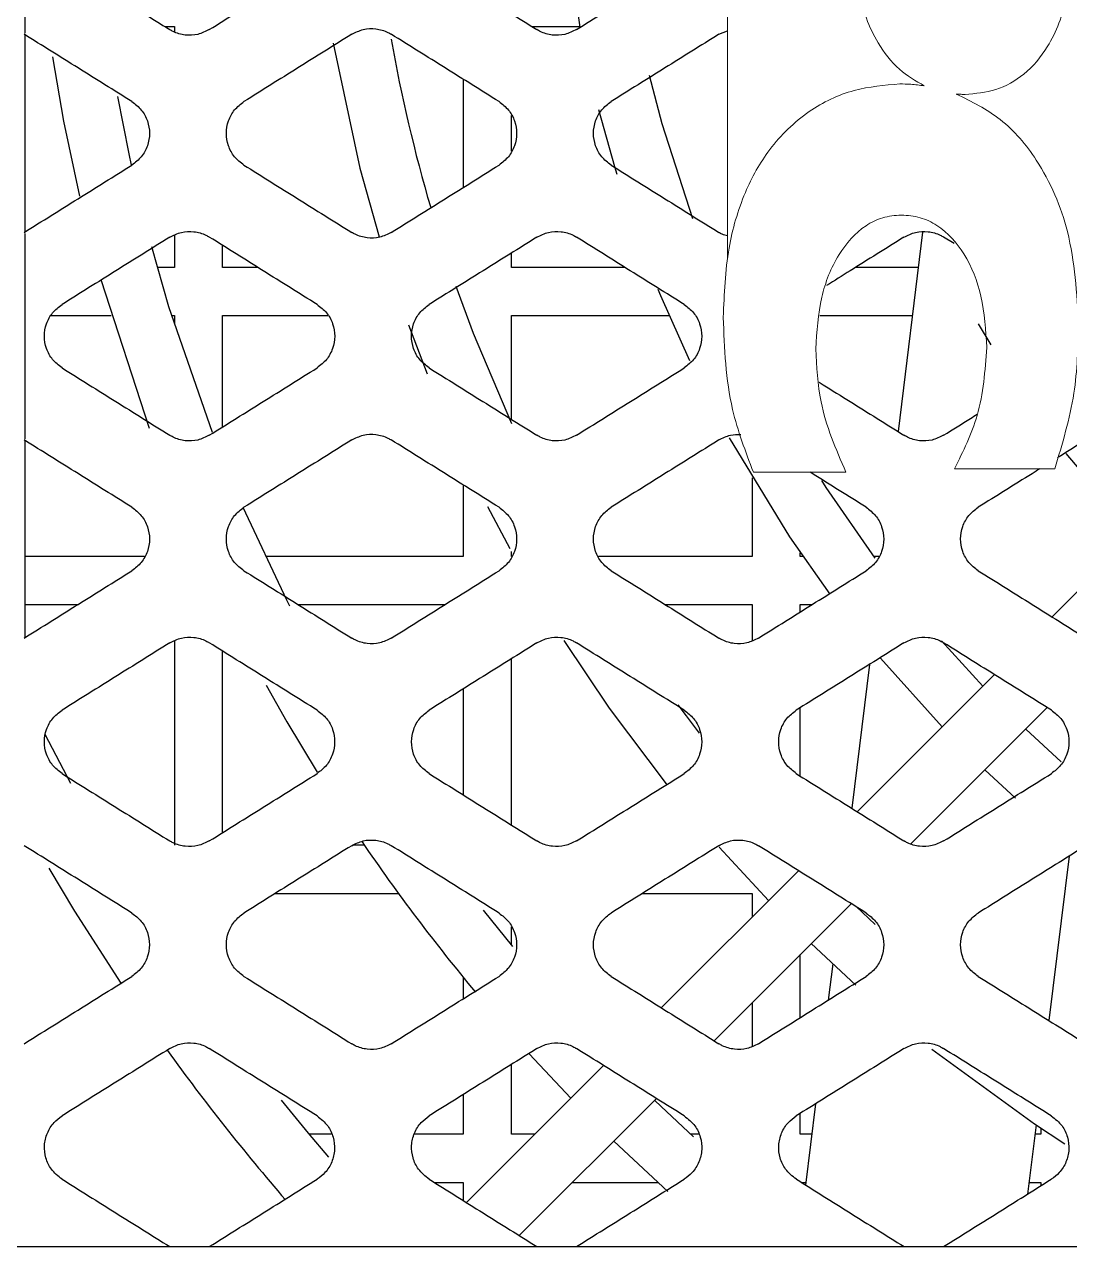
# Model space of a CAD drawing. Header units: millimetres. Extents: x 11355 to 11505, y 8083 to 8171.
# Drawn here: x 11360.263 to 11361.4, y 8087.77 to 8089.099 of the extents above; entities that cross this region are included whole.
import ezdxf

# ---------------------------------------------------------------- set-up
doc = ezdxf.new("R2010")
doc.units = ezdxf.units.MM
doc.layers.add('UPS', color=7, linetype='Continuous')

# ---------------------------------------------------------------- blocks, each defined once
blk = doc.blocks.new('UPS - 2.2kVA (APC SRT2200RMXLI-NC)')
at = {"linetype": 'Continuous', "lineweight": 18}
for p, q in [((2316.2292, 1375.1076), (2316.2292, 1374.5164)), ((2316.2574, 1374.2833), (2316.358, 1374.2833)), ((2316.4762, 1374.2871), (2316.5853, 1374.2871))]:
    blk.add_line(p, q, dxfattribs=at)
at = {"linetype": 'Continuous'}
for p, q in [((2315.4646, 1374.9842), (2315.4646, 1374.761)), ((2315.6172, 1374.768), (2315.6274, 1374.768)), ((2315.6274, 1374.768), (2315.6274, 1374.7624)), ((2316.0167, 1374.768), (2316.0685, 1374.768)), ((2315.4646, 1374.7593), (2315.4646, 1374.5446)), ((2316.2197, 1374.7597), (2316.2292, 1374.7636)), ((2315.9417, 1374.7108), (2315.9417, 1374.5931)), ((2315.9941, 1374.6324), (2315.9941, 1374.6715)), ((2315.4646, 1374.5429), (2315.4646, 1374.3197)), ((2315.6274, 1374.5412), (2315.6274, 1374.5061)), ((2316.4414, 1374.5446), (2316.4148, 1374.3276)), ((2315.6798, 1374.5061), (2315.6798, 1374.5301)), ((2316.4757, 1374.532), (2316.4644, 1374.5391)), ((2315.9941, 1374.5061), (2315.9941, 1374.5218)), ((2315.6274, 1374.5061), (2315.6089, 1374.5061)), ((2315.7181, 1374.5061), (2315.6798, 1374.5061)), ((2316.1176, 1374.5061), (2315.9941, 1374.5061)), ((2316.4367, 1374.5061), (2316.3685, 1374.5061)), ((2315.5473, 1374.4929), (2315.5998, 1374.3311)), ((2315.4932, 1374.4537), (2315.5587, 1374.4537)), ((2315.6244, 1374.4537), (2315.6274, 1374.4537)), ((2315.6274, 1374.4537), (2315.6274, 1374.4442)), ((2315.6798, 1374.4537), (2315.7945, 1374.4537)), ((2315.6798, 1374.3325), (2315.6798, 1374.4537)), ((2315.9941, 1374.4537), (2316.1656, 1374.4537)), ((2315.9941, 1374.3409), (2315.9941, 1374.4537)), ((2316.3295, 1374.4537), (2316.4303, 1374.4537)), ((2315.8822, 1374.4435), (2315.9026, 1374.3903)), ((2316.5021, 1374.4447), (2316.5156, 1374.4219)), ((2315.4646, 1374.318), (2315.4646, 1374.1033)), ((2316.256, 1374.2773), (2316.256, 1374.1918)), ((2316.7315, 1374.2752), (2316.5823, 1374.126)), ((2315.9417, 1374.2695), (2315.9417, 1374.1918)), ((2315.9681, 1374.2462), (2315.9922, 1374.2005)), ((2315.9941, 1374.1918), (2315.9941, 1374.1971)), ((2316.3084, 1374.1918), (2316.3084, 1374.1957)), ((2315.595, 1374.1918), (2315.4646, 1374.1918)), ((2315.9417, 1374.1918), (2315.7265, 1374.1918)), ((2316.256, 1374.1918), (2316.0887, 1374.1918)), ((2316.3111, 1374.1918), (2316.3084, 1374.1918)), ((2316.3939, 1374.1918), (2316.3884, 1374.1918)), ((2315.4646, 1374.1394), (2315.5224, 1374.1394)), ((2315.7619, 1374.1394), (2315.9218, 1374.1394)), ((2316.1613, 1374.1394), (2316.256, 1374.1394)), ((2316.256, 1374.1394), (2316.256, 1374.1001)), ((2316.3084, 1374.1394), (2316.3213, 1374.1394)), ((2316.3084, 1374.1314), (2316.3084, 1374.1394)), ((2315.6274, 1374.0999), (2315.6274, 1373.8775)), ((2315.6798, 1373.8913), (2315.6798, 1374.0888)), ((2316.5071, 1374.0507), (2316.4621, 1374.1)), ((2315.9941, 1373.8996), (2315.9941, 1374.0805)), ((2316.3957, 1374.0809), (2316.4626, 1374.0062)), ((2316.3837, 1374.0743), (2316.3645, 1373.9178)), ((2316.5196, 1374.0632), (2316.3704, 1373.914)), ((2315.9417, 1374.0477), (2315.9417, 1373.9323)), ((2316.3084, 1373.9528), (2316.3084, 1374.0272)), ((2316.4288, 1373.8791), (2316.577, 1374.0273)), ((2315.5147, 1373.9449), (2315.4867, 1373.9979)), ((2316.5924, 1373.9684), (2316.5537, 1374.004)), ((2316.5093, 1373.9596), (2316.5424, 1373.9288)), ((2315.8343, 1373.8775), (2315.8213, 1373.8775)), ((2316.22, 1373.8755), (2316.2737, 1373.8173)), ((2316.6008, 1373.8656), (2316.5789, 1373.6869)), ((2316.3063, 1373.8499), (2316.1571, 1373.7008)), ((2315.7372, 1373.8251), (2315.8713, 1373.8251)), ((2316.1366, 1373.8251), (2316.256, 1373.8251)), ((2316.256, 1373.8251), (2316.256, 1373.7996)), ((2316.2146, 1373.6649), (2316.3637, 1373.814)), ((2316.3899, 1373.7914), (2316.3693, 1373.8108)), ((2315.9956, 1373.7674), (2315.9638, 1373.8069)), ((2315.9941, 1373.7692), (2315.9941, 1373.7888)), ((2316.3203, 1373.7706), (2316.3689, 1373.7255)), ((2316.3084, 1373.6901), (2316.3084, 1373.7587)), ((2316.3437, 1373.7485), (2316.3389, 1373.7091)), ((2315.9417, 1373.7339), (2315.9417, 1373.7106)), ((2316.256, 1373.7063), (2316.256, 1373.6588)), ((2316.0134, 1373.6508), (2316.0588, 1373.6024)), ((2316.0944, 1373.638), (2315.9452, 1373.4889)), ((2315.9941, 1373.5632), (2315.9941, 1373.6391)), ((2315.9417, 1373.6064), (2315.9417, 1373.5632)), ((2316.0027, 1373.453), (2316.1518, 1373.6021)), ((2316.3084, 1373.5632), (2316.3084, 1373.5859)), ((2316.325, 1373.5963), (2316.3142, 1373.5079)), ((2316.5649, 1373.5733), (2316.5557, 1373.4981)), ((2315.7986, 1373.5632), (2315.7743, 1373.5632)), ((2315.9417, 1373.5632), (2315.8884, 1373.5632)), ((2316.0196, 1373.5632), (2315.9941, 1373.5632)), ((2316.198, 1373.5632), (2316.1892, 1373.5632)), ((2316.3209, 1373.5632), (2316.3084, 1373.5632)), ((2316.5703, 1373.5632), (2316.5637, 1373.5632)), ((2316.5703, 1373.5697), (2316.5703, 1373.5632)), ((2316.1055, 1373.5558), (2316.1644, 1373.5008)), ((2315.91, 1373.5108), (2315.9417, 1373.5108)), ((2315.9417, 1373.5108), (2315.9417, 1373.4911)), ((2316.0605, 1373.5108), (2316.1533, 1373.5108)), ((2316.3095, 1373.5108), (2316.3145, 1373.5108)), ((2316.5573, 1373.5108), (2316.5703, 1373.5108)), ((2316.5703, 1373.5108), (2316.5703, 1373.5072)), ((2314.4138, 1373.4411), (2327.7323, 1373.4411))]:
    blk.add_line(p, q, dxfattribs=at)
at = {"linetype": 'Continuous', "flags": 128}
for points in [[(2316.0424, 1374.9857), (2316.0481, 1374.9079), (2316.0686, 1374.7675)], [(2315.8002, 1374.75), (2315.8293, 1374.6142), (2315.8502, 1374.5394)], [(2315.4947, 1374.7352), (2315.5068, 1374.6652), (2315.5241, 1374.5836)], [(2316.1914, 1374.559), (2316.158, 1374.6624), (2316.1444, 1374.7147)], [(2315.5808, 1374.6174), (2315.5781, 1374.6297), (2315.5657, 1374.6921)], [(2316.0887, 1374.678), (2316.1062, 1374.6158), (2316.1088, 1374.6074)], [(2315.6688, 1374.3265), (2315.6215, 1374.4632), (2315.6027, 1374.5285)], [(2315.9945, 1374.3358), (2315.9528, 1374.4343), (2315.9339, 1374.4854)], [(2316.1535, 1374.4826), (2316.1564, 1374.4755), (2316.1877, 1374.405)], [(2316.231, 1374.3207), (2316.2968, 1374.2129), (2316.3406, 1374.1507)], [(2316.5973, 1374.3038), (2316.6607, 1374.2291), (2316.6727, 1374.2163)], [(2316.3899, 1374.1897), (2316.3366, 1374.2667), (2316.3317, 1374.2743)], [(2315.753, 1374.1377), (2315.7497, 1374.1442), (2315.7023, 1374.2451)], [(2316.0513, 1374.1003), (2316.1005, 1374.0267), (2316.1635, 1373.9429)], [(2315.7274, 1374.0516), (2315.7498, 1374.0118), (2315.7826, 1373.9569)], [(2316.1989, 1373.9995), (2316.1846, 1374.0182), (2316.1756, 1374.0302)], [(2315.4908, 1373.8528), (2315.5187, 1373.806), (2315.5691, 1373.7274)], [(2316.4516, 1373.6559), (2316.5632, 1373.5744), (2316.5961, 1373.5528)], [(2315.7954, 1373.5383), (2315.7733, 1373.5644), (2315.7439, 1373.6004)], [(2316.1923, 1373.5603), (2316.1571, 1373.5933), (2316.1499, 1373.6002)]]:
    blk.add_lwpolyline(points, dxfattribs=at)
at = {"linetype": 'Continuous'}
for radius, start, end in [(1.7234, 190.1086, 196.3663), (2.0901, 214.2194, 219.8374), (2.3939, 215.8624, 220.8231)]:
    blk.add_arc((2317.5598, 1375.0568), radius, start, end, dxfattribs=at)
at = {"linetype": 'Continuous', "lineweight": 18}
for points, knots in [([(2316.3641, 1374.8834), (2316.3653, 1374.8571), (2316.3672, 1374.8112), (2316.3873, 1374.7557), (2316.4137, 1374.7208), (2316.4339, 1374.7091), (2316.4433, 1374.7037)], [0, 0, 0, 0, 0.379481, 0.663967, 0.84319, 1, 1, 1, 1]), ([(2316.4877, 1374.6943), (2316.499, 1374.6953), (2316.522, 1374.6973), (2316.5542, 1374.7157), (2316.5827, 1374.7498), (2316.6028, 1374.8048), (2316.6048, 1374.8491), (2316.6059, 1374.8743)], [0, 0, 0, 0, 0.140713, 0.285744, 0.448635, 0.686444, 1, 1, 1, 1]), ([(2316.4168, 1374.7057), (2316.3999, 1374.7043), (2316.3651, 1374.7014), (2316.3148, 1374.6769), (2316.2741, 1374.6375), (2316.2454, 1374.5856), (2316.2275, 1374.5234), (2316.2256, 1374.4771), (2316.2246, 1374.4518)], [0, 0, 0, 0, 0.141244, 0.292764, 0.46, 0.61076, 0.787599, 1, 1, 1, 1]), ([(2316.4433, 1374.7037), (2316.4384, 1374.7043), (2316.4296, 1374.7055), (2316.4207, 1374.7056), (2316.4168, 1374.7057)], [0, 0, 0, 0, 0.556136, 1, 1, 1, 1]), ([(2316.4781, 1374.6947), (2316.4799, 1374.6946), (2316.4831, 1374.6944), (2316.4863, 1374.6943), (2316.4877, 1374.6943)], [0, 0, 0, 0, 0.561457, 1, 1, 1, 1]), ([(2316.6112, 1374.4441), (2316.6092, 1374.4782), (2316.6056, 1374.5407), (2316.573, 1374.6173), (2316.5293, 1374.6694), (2316.4948, 1374.6865), (2316.4781, 1374.6947)], [0, 0, 0, 0, 0.337629, 0.619998, 0.81561, 1, 1, 1, 1]), ([(2316.3252, 1374.4175), (2316.3264, 1374.4364), (2316.3286, 1374.472), (2316.347, 1374.5194), (2316.3724, 1374.5487), (2316.3979, 1374.5614), (2316.4115, 1374.5626), (2316.4183, 1374.5631)], [0, 0, 0, 0, 0.297665, 0.560624, 0.786948, 0.89257, 1, 1, 1, 1]), ([(2316.4183, 1374.5631), (2316.4252, 1374.5626), (2316.4388, 1374.5615), (2316.4644, 1374.5491), (2316.4899, 1374.5202), (2316.508, 1374.4732), (2316.5102, 1374.4378), (2316.5113, 1374.419)], [0, 0, 0, 0, 0.109037, 0.215276, 0.440598, 0.702032, 1, 1, 1, 1]), ([(2316.2246, 1374.4518), (2316.2259, 1374.418), (2316.2281, 1374.3599), (2316.2488, 1374.3058), (2316.2574, 1374.2833)], [0, 0, 0, 0, 0.582831, 1, 1, 1, 1]), ([(2316.5853, 1374.2871), (2316.5935, 1374.3142), (2316.6091, 1374.3655), (2316.6105, 1374.419), (2316.6112, 1374.4441)], [0, 0, 0, 0, 0.52953, 1, 1, 1, 1]), ([(2316.358, 1374.2833), (2316.3472, 1374.3084), (2316.3286, 1374.3515), (2316.3262, 1374.3981), (2316.3252, 1374.4175)], [0, 0, 0, 0, 0.585198, 1, 1, 1, 1]), ([(2316.5113, 1374.419), (2316.5095, 1374.3939), (2316.5061, 1374.3476), (2316.4856, 1374.3061), (2316.4762, 1374.2871)], [0, 0, 0, 0, 0.54296, 1, 1, 1, 1])]:
    blk.add_open_spline(points, degree=3, knots=knots, dxfattribs=at)
at = {"linetype": 'Continuous'}
for points, knots in [([(2315.5051, 1374.8381), (2315.5149, 1374.832), (2315.5344, 1374.8198), (2315.5735, 1374.7954), (2315.6028, 1374.7771), (2315.6223, 1374.7648)], [0, 0, 0, 0, 0.2500116, 0.5000231, 1, 1, 1, 1]), ([(2315.6654, 1374.7648), (2315.6752, 1374.771), (2315.6947, 1374.7832), (2315.7338, 1374.8076), (2315.7631, 1374.8259), (2315.7826, 1374.8381)], [0, 0, 0, 0, 0.2500116, 0.5000231, 1, 1, 1, 1]), ([(2315.9046, 1374.8381), (2315.9143, 1374.832), (2315.9339, 1374.8198), (2315.9729, 1374.7954), (2316.0022, 1374.7771), (2316.0218, 1374.7648)], [0, 0, 0, 0, 0.2500116, 0.5000231, 1, 1, 1, 1]), ([(2316.0649, 1374.7648), (2316.0747, 1374.771), (2316.0942, 1374.7832), (2316.1333, 1374.8076), (2316.1626, 1374.8259), (2316.1821, 1374.8381)], [0, 0, 0, 0, 0.2500116, 0.5000231, 1, 1, 1, 1]), ([(2315.5811, 1374.6865), (2315.5714, 1374.6926), (2315.5518, 1374.7048), (2315.5128, 1374.7292), (2315.4835, 1374.7475), (2315.4639, 1374.7597)], [0, 0, 0, 0, 0.250012, 0.500024, 1, 1, 1, 1]), ([(2315.6654, 1374.7648), (2315.6613, 1374.7628), (2315.6531, 1374.7587), (2315.639, 1374.7582), (2315.6287, 1374.7611), (2315.6235, 1374.7641), (2315.6223, 1374.7648)], [0, 0, 0, 0, 0.30226, 0.604473, 0.906935, 1, 1, 1, 1]), ([(2315.8203, 1374.7597), (2315.8105, 1374.7536), (2315.791, 1374.7414), (2315.7519, 1374.717), (2315.7226, 1374.6987), (2315.7031, 1374.6865)], [0, 0, 0, 0, 0.250012, 0.500024, 1, 1, 1, 1]), ([(2315.8203, 1374.7597), (2315.8244, 1374.7617), (2315.8327, 1374.7658), (2315.8467, 1374.7663), (2315.857, 1374.7634), (2315.8622, 1374.7604), (2315.8634, 1374.7597)], [0, 0, 0, 0, 0.30225, 0.604453, 0.906909, 1, 1, 1, 1]), ([(2315.9806, 1374.6865), (2315.9708, 1374.6926), (2315.9513, 1374.7048), (2315.9122, 1374.7292), (2315.8829, 1374.7475), (2315.8634, 1374.7597)], [0, 0, 0, 0, 0.250012, 0.500024, 1, 1, 1, 1]), ([(2316.0649, 1374.7648), (2316.0608, 1374.7628), (2316.0525, 1374.7587), (2316.0385, 1374.7582), (2316.0281, 1374.7611), (2316.023, 1374.7641), (2316.0218, 1374.7648)], [0, 0, 0, 0, 0.30226, 0.604473, 0.906935, 1, 1, 1, 1]), ([(2316.2197, 1374.7597), (2316.21, 1374.7536), (2316.1904, 1374.7414), (2316.1514, 1374.717), (2316.1221, 1374.6987), (2316.1025, 1374.6865)], [0, 0, 0, 0, 0.250012, 0.500024, 1, 1, 1, 1]), ([(2315.5811, 1374.6865), (2315.5848, 1374.6836), (2315.5921, 1374.678), (2315.5987, 1374.6656), (2315.6011, 1374.6519), (2315.5987, 1374.6382), (2315.5921, 1374.6259), (2315.5848, 1374.6203), (2315.5811, 1374.6174)], [0, 0, 0, 0, 0.166759, 0.333504, 0.500579, 0.667052, 0.833509, 1, 1, 1, 1]), ([(2315.7031, 1374.6174), (2315.6994, 1374.6203), (2315.6921, 1374.6259), (2315.6855, 1374.6383), (2315.6832, 1374.652), (2315.6856, 1374.6657), (2315.6922, 1374.678), (2315.6994, 1374.6837), (2315.7031, 1374.6865)], [0, 0, 0, 0, 0.166771, 0.333527, 0.50062, 0.667102, 0.833551, 1, 1, 1, 1]), ([(2315.9806, 1374.6865), (2315.9843, 1374.6836), (2315.9915, 1374.678), (2315.9982, 1374.6656), (2316.0005, 1374.6519), (2315.9981, 1374.6382), (2315.9915, 1374.6259), (2315.9843, 1374.6203), (2315.9806, 1374.6174)], [0, 0, 0, 0, 0.166759, 0.333504, 0.500579, 0.667052, 0.833509, 1, 1, 1, 1]), ([(2316.1025, 1374.6174), (2316.0989, 1374.6203), (2316.0916, 1374.6259), (2316.085, 1374.6383), (2316.0826, 1374.652), (2316.085, 1374.6657), (2316.0916, 1374.678), (2316.0989, 1374.6837), (2316.1025, 1374.6865)], [0, 0, 0, 0, 0.166771, 0.333527, 0.50062, 0.667102, 0.833551, 1, 1, 1, 1]), ([(2315.4639, 1374.5442), (2315.4737, 1374.5503), (2315.4932, 1374.5625), (2315.5323, 1374.5869), (2315.5616, 1374.6052), (2315.5811, 1374.6174)], [0, 0, 0, 0, 0.250018, 0.500036, 1, 1, 1, 1]), ([(2315.7031, 1374.6174), (2315.7128, 1374.6113), (2315.7324, 1374.5991), (2315.7714, 1374.5747), (2315.8007, 1374.5564), (2315.8203, 1374.5442)], [0, 0, 0, 0, 0.250018, 0.500036, 1, 1, 1, 1]), ([(2315.8634, 1374.5442), (2315.8732, 1374.5503), (2315.8927, 1374.5625), (2315.9318, 1374.5869), (2315.9611, 1374.6052), (2315.9806, 1374.6174)], [0, 0, 0, 0, 0.250018, 0.500036, 1, 1, 1, 1]), ([(2316.1025, 1374.6174), (2316.1123, 1374.6113), (2316.1318, 1374.5991), (2316.1709, 1374.5747), (2316.2002, 1374.5564), (2316.2197, 1374.5442)], [0, 0, 0, 0, 0.250018, 0.500036, 1, 1, 1, 1]), ([(2315.6223, 1374.5391), (2315.6264, 1374.5411), (2315.6347, 1374.5452), (2315.6487, 1374.5457), (2315.659, 1374.5428), (2315.6642, 1374.5398), (2315.6654, 1374.5391)], [0, 0, 0, 0, 0.302168, 0.604292, 0.906654, 1, 1, 1, 1]), ([(2315.8634, 1374.5442), (2315.8593, 1374.5422), (2315.851, 1374.5381), (2315.837, 1374.5376), (2315.8267, 1374.5405), (2315.8215, 1374.5435), (2315.8203, 1374.5442)], [0, 0, 0, 0, 0.3021915, 0.6043381, 0.9067109, 1, 1, 1, 1]), ([(2316.0218, 1374.5391), (2316.0259, 1374.5411), (2316.0341, 1374.5452), (2316.0482, 1374.5457), (2316.0585, 1374.5428), (2316.0637, 1374.5398), (2316.0649, 1374.5391)], [0, 0, 0, 0, 0.302168, 0.604292, 0.906654, 1, 1, 1, 1]), ([(2316.2292, 1374.5405), (2316.2272, 1374.5409), (2316.2239, 1374.5417), (2316.2209, 1374.5435), (2316.2197, 1374.5442)], [0, 0, 0, 0, 0.585809, 1, 1, 1, 1]), ([(2316.4212, 1374.5391), (2316.4254, 1374.5411), (2316.4336, 1374.5452), (2316.4476, 1374.5457), (2316.458, 1374.5428), (2316.4631, 1374.5398), (2316.4644, 1374.5391)], [0, 0, 0, 0, 0.302168, 0.604292, 0.906654, 1, 1, 1, 1]), ([(2315.6223, 1374.5391), (2315.6125, 1374.5329), (2315.593, 1374.5207), (2315.5539, 1374.4963), (2315.5246, 1374.478), (2315.5051, 1374.4658)], [0, 0, 0, 0, 0.250017, 0.500035, 1, 1, 1, 1]), ([(2315.7826, 1374.4658), (2315.7729, 1374.4719), (2315.7533, 1374.4841), (2315.7143, 1374.5085), (2315.685, 1374.5268), (2315.6654, 1374.5391)], [0, 0, 0, 0, 0.250017, 0.500035, 1, 1, 1, 1]), ([(2316.0218, 1374.5391), (2316.012, 1374.5329), (2315.9925, 1374.5207), (2315.9534, 1374.4963), (2315.9241, 1374.478), (2315.9046, 1374.4658)], [0, 0, 0, 0, 0.250017, 0.500035, 1, 1, 1, 1]), ([(2316.1821, 1374.4658), (2316.1723, 1374.4719), (2316.1528, 1374.4841), (2316.1137, 1374.5085), (2316.0844, 1374.5268), (2316.0649, 1374.5391)], [0, 0, 0, 0, 0.250017, 0.500035, 1, 1, 1, 1]), ([(2316.4212, 1374.5391), (2316.4115, 1374.5329), (2316.3919, 1374.5207), (2316.3638, 1374.5032), (2316.3455, 1374.4917), (2316.337, 1374.4864)], [0, 0, 0, 0, 0.347837, 0.695674, 1, 1, 1, 1]), ([(2315.5051, 1374.3968), (2315.5015, 1374.3996), (2315.4942, 1374.4052), (2315.4876, 1374.4177), (2315.4852, 1374.4313), (2315.4876, 1374.445), (2315.4942, 1374.4574), (2315.5015, 1374.463), (2315.5051, 1374.4658)], [0, 0, 0, 0, 0.166798, 0.333579, 0.500711, 0.66727, 0.83379, 1, 1, 1, 1]), ([(2315.7826, 1374.4658), (2315.7863, 1374.463), (2315.7936, 1374.4574), (2315.8002, 1374.445), (2315.8026, 1374.4313), (2315.8001, 1374.4176), (2315.7935, 1374.4052), (2315.7863, 1374.3996), (2315.7826, 1374.3968)], [0, 0, 0, 0, 0.166779, 0.33354, 0.500644, 0.667187, 0.83372, 1, 1, 1, 1]), ([(2315.9046, 1374.3968), (2315.9009, 1374.3996), (2315.8936, 1374.4052), (2315.887, 1374.4177), (2315.8846, 1374.4313), (2315.887, 1374.445), (2315.8937, 1374.4574), (2315.9009, 1374.463), (2315.9046, 1374.4658)], [0, 0, 0, 0, 0.166798, 0.333579, 0.500711, 0.66727, 0.83379, 1, 1, 1, 1]), ([(2316.1821, 1374.4658), (2316.1857, 1374.463), (2316.193, 1374.4574), (2316.1996, 1374.445), (2316.202, 1374.4313), (2316.1996, 1374.4176), (2316.193, 1374.4052), (2316.1857, 1374.3996), (2316.1821, 1374.3968)], [0, 0, 0, 0, 0.166779, 0.33354, 0.500644, 0.667187, 0.83372, 1, 1, 1, 1]), ([(2315.5051, 1374.3968), (2315.5149, 1374.3907), (2315.5344, 1374.3785), (2315.5735, 1374.3541), (2315.6028, 1374.3358), (2315.6223, 1374.3236)], [0, 0, 0, 0, 0.2500248, 0.5000497, 1, 1, 1, 1]), ([(2315.6654, 1374.3236), (2315.6752, 1374.3297), (2315.6947, 1374.3419), (2315.7338, 1374.3663), (2315.7631, 1374.3846), (2315.7826, 1374.3968)], [0, 0, 0, 0, 0.250025, 0.50005, 1, 1, 1, 1]), ([(2315.9046, 1374.3968), (2315.9143, 1374.3907), (2315.9339, 1374.3785), (2315.9729, 1374.3541), (2316.0022, 1374.3358), (2316.0218, 1374.3236)], [0, 0, 0, 0, 0.2500248, 0.5000497, 1, 1, 1, 1]), ([(2316.0649, 1374.3236), (2316.0747, 1374.3297), (2316.0942, 1374.3419), (2316.1333, 1374.3663), (2316.1626, 1374.3846), (2316.1821, 1374.3968)], [0, 0, 0, 0, 0.250025, 0.50005, 1, 1, 1, 1]), ([(2316.3289, 1374.3813), (2316.3304, 1374.3804), (2316.3416, 1374.3733), (2316.3724, 1374.3541), (2316.4017, 1374.3358), (2316.4212, 1374.3236)], [0, 0, 0, 0, 0.048306, 0.365579, 1, 1, 1, 1]), ([(2316.4644, 1374.3236), (2316.4741, 1374.3297), (2316.4863, 1374.3373), (2316.4985, 1374.3449), (2316.5009, 1374.3464)], [0, 0, 0, 0, 0.801312, 1, 1, 1, 1]), ([(2315.5811, 1374.2452), (2315.5714, 1374.2513), (2315.5518, 1374.2635), (2315.5128, 1374.2879), (2315.4835, 1374.3062), (2315.4639, 1374.3184)], [0, 0, 0, 0, 0.250023, 0.500046, 1, 1, 1, 1]), ([(2315.6654, 1374.3236), (2315.6613, 1374.3215), (2315.6531, 1374.3174), (2315.639, 1374.3169), (2315.6287, 1374.3198), (2315.6235, 1374.3229), (2315.6223, 1374.3236)], [0, 0, 0, 0, 0.302062, 0.604081, 0.906304, 1, 1, 1, 1]), ([(2315.8203, 1374.3184), (2315.8105, 1374.3123), (2315.791, 1374.3001), (2315.7519, 1374.2757), (2315.7226, 1374.2574), (2315.7031, 1374.2452)], [0, 0, 0, 0, 0.250023, 0.500046, 1, 1, 1, 1]), ([(2315.8203, 1374.3184), (2315.8244, 1374.3204), (2315.8326, 1374.3245), (2315.8467, 1374.325), (2315.857, 1374.3221), (2315.8622, 1374.3191), (2315.8634, 1374.3184)], [0, 0, 0, 0, 0.302018, 0.603993, 0.906199, 1, 1, 1, 1]), ([(2315.9806, 1374.2452), (2315.9708, 1374.2513), (2315.9513, 1374.2635), (2315.9122, 1374.2879), (2315.8829, 1374.3062), (2315.8634, 1374.3184)], [0, 0, 0, 0, 0.250023, 0.500046, 1, 1, 1, 1]), ([(2316.0649, 1374.3236), (2316.0608, 1374.3215), (2316.0525, 1374.3174), (2316.0385, 1374.3169), (2316.0282, 1374.3198), (2316.023, 1374.3229), (2316.0218, 1374.3236)], [0, 0, 0, 0, 0.302062, 0.604081, 0.906304, 1, 1, 1, 1]), ([(2316.2197, 1374.3184), (2316.21, 1374.3123), (2316.1904, 1374.3001), (2316.1514, 1374.2757), (2316.1221, 1374.2574), (2316.1025, 1374.2452)], [0, 0, 0, 0, 0.250023, 0.500046, 1, 1, 1, 1]), ([(2316.2197, 1374.3184), (2316.2239, 1374.3205), (2316.2315, 1374.3245), (2316.24, 1374.3243), (2316.2438, 1374.3242)], [0, 0, 0, 0, 0.543884, 1, 1, 1, 1]), ([(2316.4644, 1374.3236), (2316.4602, 1374.3215), (2316.452, 1374.3174), (2316.438, 1374.3169), (2316.4276, 1374.3198), (2316.4225, 1374.3229), (2316.4212, 1374.3236)], [0, 0, 0, 0, 0.302062, 0.604081, 0.906304, 1, 1, 1, 1]), ([(2316.6192, 1374.3184), (2316.6094, 1374.3123), (2316.5992, 1374.3059), (2316.5889, 1374.2994), (2316.5883, 1374.2991)], [0, 0, 0, 0, 0.948986, 1, 1, 1, 1]), ([(2316.3801, 1374.2452), (2316.3703, 1374.2513), (2316.3508, 1374.2635), (2316.3305, 1374.2762), (2316.3199, 1374.2828), (2316.3191, 1374.2833)], [0, 0, 0, 0, 0.480732, 0.961465, 1, 1, 1, 1]), ([(2316.5691, 1374.2871), (2316.5663, 1374.2853), (2316.5439, 1374.2713), (2316.5215, 1374.2574), (2316.502, 1374.2452)], [0, 0, 0, 0, 0.1266291, 1, 1, 1, 1]), ([(2315.5811, 1374.2452), (2315.5848, 1374.2423), (2315.5921, 1374.2367), (2315.5987, 1374.2243), (2315.6011, 1374.2106), (2315.5987, 1374.1969), (2315.592, 1374.1846), (2315.5848, 1374.179), (2315.5811, 1374.1762)], [0, 0, 0, 0, 0.166784, 0.333548, 0.500696, 0.667346, 0.833994, 1, 1, 1, 1]), ([(2315.7031, 1374.1762), (2315.6994, 1374.179), (2315.6921, 1374.1846), (2315.6855, 1374.197), (2315.6832, 1374.2107), (2315.6856, 1374.2244), (2315.6922, 1374.2368), (2315.6995, 1374.2424), (2315.7031, 1374.2452)], [0, 0, 0, 0, 0.166811, 0.333603, 0.50079, 0.667462, 0.83409, 1, 1, 1, 1]), ([(2315.9806, 1374.2452), (2315.9843, 1374.2423), (2315.9915, 1374.2367), (2315.9982, 1374.2243), (2316.0005, 1374.2106), (2315.9981, 1374.1969), (2315.9915, 1374.1846), (2315.9842, 1374.179), (2315.9806, 1374.1762)], [0, 0, 0, 0, 0.166784, 0.333548, 0.500696, 0.667346, 0.833994, 1, 1, 1, 1]), ([(2316.1025, 1374.1762), (2316.0989, 1374.179), (2316.0916, 1374.1846), (2316.085, 1374.197), (2316.0826, 1374.2107), (2316.085, 1374.2244), (2316.0917, 1374.2368), (2316.0989, 1374.2424), (2316.1025, 1374.2452)], [0, 0, 0, 0, 0.166811, 0.333603, 0.50079, 0.667462, 0.83409, 1, 1, 1, 1]), ([(2316.3801, 1374.2452), (2316.3837, 1374.2423), (2316.391, 1374.2367), (2316.3976, 1374.2243), (2316.4, 1374.2106), (2316.3976, 1374.1969), (2316.391, 1374.1846), (2316.3837, 1374.179), (2316.3801, 1374.1762)], [0, 0, 0, 0, 0.166784, 0.333548, 0.500696, 0.667346, 0.833994, 1, 1, 1, 1]), ([(2316.502, 1374.1762), (2316.4984, 1374.179), (2316.4911, 1374.1846), (2316.4845, 1374.197), (2316.4821, 1374.2107), (2316.4845, 1374.2244), (2316.4911, 1374.2368), (2316.4984, 1374.2424), (2316.502, 1374.2452)], [0, 0, 0, 0, 0.166811, 0.333603, 0.50079, 0.667462, 0.83409, 1, 1, 1, 1]), ([(2315.4639, 1374.1029), (2315.4737, 1374.109), (2315.4932, 1374.1212), (2315.5323, 1374.1456), (2315.5616, 1374.164), (2315.5811, 1374.1762)], [0, 0, 0, 0, 0.250032, 0.500063, 1, 1, 1, 1]), ([(2315.7031, 1374.1762), (2315.7128, 1374.1701), (2315.7324, 1374.1579), (2315.7715, 1374.1334), (2315.8008, 1374.1151), (2315.8203, 1374.1029)], [0, 0, 0, 0, 0.250032, 0.500063, 1, 1, 1, 1]), ([(2315.8634, 1374.1029), (2315.8732, 1374.109), (2315.8927, 1374.1212), (2315.9318, 1374.1456), (2315.9611, 1374.164), (2315.9806, 1374.1762)], [0, 0, 0, 0, 0.2500317, 0.5000634, 1, 1, 1, 1]), ([(2316.1025, 1374.1762), (2316.1123, 1374.1701), (2316.1319, 1374.1579), (2316.1709, 1374.1334), (2316.2002, 1374.1151), (2316.2197, 1374.1029)], [0, 0, 0, 0, 0.250032, 0.500063, 1, 1, 1, 1]), ([(2316.2629, 1374.1029), (2316.2726, 1374.109), (2316.2922, 1374.1212), (2316.3312, 1374.1456), (2316.3605, 1374.164), (2316.3801, 1374.1762)], [0, 0, 0, 0, 0.2500317, 0.5000634, 1, 1, 1, 1]), ([(2316.502, 1374.1762), (2316.5118, 1374.1701), (2316.5313, 1374.1579), (2316.5704, 1374.1334), (2316.5997, 1374.1151), (2316.6192, 1374.1029)], [0, 0, 0, 0, 0.250032, 0.500063, 1, 1, 1, 1]), ([(2315.6223, 1374.0978), (2315.6264, 1374.0998), (2315.6347, 1374.1039), (2315.6487, 1374.1044), (2315.659, 1374.1015), (2315.6642, 1374.0985), (2315.6654, 1374.0978)], [0, 0, 0, 0, 0.301781, 0.603523, 0.905512, 1, 1, 1, 1]), ([(2315.8634, 1374.1029), (2315.8593, 1374.1009), (2315.851, 1374.0968), (2315.837, 1374.0963), (2315.8267, 1374.0992), (2315.8215, 1374.1022), (2315.8203, 1374.1029)], [0, 0, 0, 0, 0.301855, 0.603671, 0.905682, 1, 1, 1, 1]), ([(2316.0218, 1374.0978), (2316.0259, 1374.0998), (2316.0341, 1374.1039), (2316.0481, 1374.1044), (2316.0585, 1374.1015), (2316.0637, 1374.0985), (2316.0649, 1374.0978)], [0, 0, 0, 0, 0.301781, 0.603523, 0.905512, 1, 1, 1, 1]), ([(2316.2629, 1374.1029), (2316.2588, 1374.1009), (2316.2505, 1374.0968), (2316.2365, 1374.0963), (2316.2262, 1374.0992), (2316.221, 1374.1022), (2316.2197, 1374.1029)], [0, 0, 0, 0, 0.301855, 0.603671, 0.905682, 1, 1, 1, 1]), ([(2316.4212, 1374.0978), (2316.4254, 1374.0998), (2316.4336, 1374.1039), (2316.4476, 1374.1044), (2316.458, 1374.1015), (2316.4631, 1374.0985), (2316.4644, 1374.0978)], [0, 0, 0, 0, 0.301781, 0.603523, 0.905512, 1, 1, 1, 1]), ([(2315.6223, 1374.0978), (2315.6125, 1374.0916), (2315.593, 1374.0794), (2315.5539, 1374.055), (2315.5246, 1374.0367), (2315.5051, 1374.0245)], [0, 0, 0, 0, 0.250029, 0.500058, 1, 1, 1, 1]), ([(2315.7826, 1374.0245), (2315.7729, 1374.0306), (2315.7533, 1374.0428), (2315.7143, 1374.0672), (2315.685, 1374.0855), (2315.6654, 1374.0978)], [0, 0, 0, 0, 0.250029, 0.500058, 1, 1, 1, 1]), ([(2316.0218, 1374.0978), (2316.012, 1374.0916), (2315.9925, 1374.0794), (2315.9534, 1374.055), (2315.9241, 1374.0367), (2315.9046, 1374.0245)], [0, 0, 0, 0, 0.2500288, 0.5000577, 1, 1, 1, 1]), ([(2316.1821, 1374.0245), (2316.1723, 1374.0306), (2316.1528, 1374.0428), (2316.1137, 1374.0672), (2316.0844, 1374.0855), (2316.0649, 1374.0978)], [0, 0, 0, 0, 0.250029, 0.500058, 1, 1, 1, 1]), ([(2316.4212, 1374.0978), (2316.4115, 1374.0916), (2316.3919, 1374.0794), (2316.3529, 1374.055), (2316.3236, 1374.0367), (2316.304, 1374.0245)], [0, 0, 0, 0, 0.2500288, 0.5000577, 1, 1, 1, 1]), ([(2316.5816, 1374.0245), (2316.5718, 1374.0306), (2316.5523, 1374.0428), (2316.5132, 1374.0672), (2316.4839, 1374.0855), (2316.4644, 1374.0978)], [0, 0, 0, 0, 0.250029, 0.500058, 1, 1, 1, 1]), ([(2315.5051, 1373.9555), (2315.5015, 1373.9583), (2315.4942, 1373.964), (2315.4876, 1373.9764), (2315.4852, 1373.9901), (2315.4876, 1374.0038), (2315.4942, 1374.0161), (2315.5015, 1374.0217), (2315.5051, 1374.0245)], [0, 0, 0, 0, 0.166786, 0.333549, 0.500809, 0.667629, 0.834405, 1, 1, 1, 1]), ([(2315.7826, 1374.0245), (2315.7863, 1374.0217), (2315.7936, 1374.0161), (2315.8002, 1374.0037), (2315.8025, 1373.99), (2315.8001, 1373.9763), (2315.7935, 1373.9639), (2315.7862, 1373.9583), (2315.7826, 1373.9555)], [0, 0, 0, 0, 0.166752, 0.333481, 0.500689, 0.667481, 0.834281, 1, 1, 1, 1]), ([(2315.9046, 1373.9555), (2315.9009, 1373.9583), (2315.8936, 1373.964), (2315.887, 1373.9764), (2315.8847, 1373.9901), (2315.8871, 1374.0038), (2315.8937, 1374.0161), (2315.901, 1374.0217), (2315.9046, 1374.0245)], [0, 0, 0, 0, 0.166786, 0.333549, 0.500809, 0.667629, 0.834405, 1, 1, 1, 1]), ([(2316.1821, 1374.0245), (2316.1857, 1374.0217), (2316.193, 1374.0161), (2316.1996, 1374.0037), (2316.202, 1373.99), (2316.1996, 1373.9763), (2316.193, 1373.9639), (2316.1857, 1373.9583), (2316.1821, 1373.9555)], [0, 0, 0, 0, 0.166752, 0.333481, 0.500689, 0.667481, 0.834281, 1, 1, 1, 1]), ([(2316.304, 1373.9555), (2316.3004, 1373.9583), (2316.2931, 1373.964), (2316.2865, 1373.9764), (2316.2841, 1373.9901), (2316.2865, 1374.0038), (2316.2932, 1374.0161), (2316.3004, 1374.0217), (2316.304, 1374.0245)], [0, 0, 0, 0, 0.166786, 0.333549, 0.500809, 0.667629, 0.834405, 1, 1, 1, 1]), ([(2316.5816, 1374.0245), (2316.5852, 1374.0217), (2316.5925, 1374.0161), (2316.5991, 1374.0037), (2316.6015, 1373.99), (2316.5991, 1373.9763), (2316.5924, 1373.9639), (2316.5852, 1373.9583), (2316.5816, 1373.9555)], [0, 0, 0, 0, 0.166752, 0.333481, 0.500689, 0.667481, 0.834281, 1, 1, 1, 1]), ([(2315.5051, 1373.9555), (2315.5149, 1373.9494), (2315.5344, 1373.9372), (2315.5735, 1373.9128), (2315.6028, 1373.8945), (2315.6223, 1373.8823)], [0, 0, 0, 0, 0.250039, 0.500078, 1, 1, 1, 1]), ([(2315.6654, 1373.8823), (2315.6752, 1373.8884), (2315.6947, 1373.9006), (2315.7338, 1373.925), (2315.7631, 1373.9433), (2315.7826, 1373.9555)], [0, 0, 0, 0, 0.250039, 0.500078, 1, 1, 1, 1]), ([(2315.9046, 1373.9555), (2315.9143, 1373.9494), (2315.9339, 1373.9372), (2315.9729, 1373.9128), (2316.0022, 1373.8945), (2316.0218, 1373.8823)], [0, 0, 0, 0, 0.250039, 0.500078, 1, 1, 1, 1]), ([(2316.0649, 1373.8823), (2316.0747, 1373.8884), (2316.0942, 1373.9006), (2316.1333, 1373.925), (2316.1626, 1373.9433), (2316.1821, 1373.9555)], [0, 0, 0, 0, 0.250039, 0.500078, 1, 1, 1, 1]), ([(2316.304, 1373.9555), (2316.3138, 1373.9494), (2316.3333, 1373.9372), (2316.3724, 1373.9128), (2316.4017, 1373.8945), (2316.4212, 1373.8823)], [0, 0, 0, 0, 0.250039, 0.500078, 1, 1, 1, 1]), ([(2316.4644, 1373.8823), (2316.4741, 1373.8884), (2316.4937, 1373.9006), (2316.5327, 1373.925), (2316.562, 1373.9433), (2316.5816, 1373.9555)], [0, 0, 0, 0, 0.250039, 0.500078, 1, 1, 1, 1]), ([(2315.5811, 1373.8038), (2315.5714, 1373.81), (2315.5518, 1373.8222), (2315.5128, 1373.8466), (2315.4835, 1373.8649), (2315.4639, 1373.8771)], [0, 0, 0, 0, 0.250035, 0.50007, 1, 1, 1, 1]), ([(2315.6654, 1373.8823), (2315.6613, 1373.8802), (2315.6531, 1373.8762), (2315.6391, 1373.8757), (2315.6287, 1373.8786), (2315.6235, 1373.8816), (2315.6223, 1373.8823)], [0, 0, 0, 0, 0.301554, 0.603073, 0.904812, 1, 1, 1, 1]), ([(2315.8203, 1373.8771), (2315.8105, 1373.871), (2315.791, 1373.8588), (2315.7519, 1373.8344), (2315.7226, 1373.8161), (2315.7031, 1373.8038)], [0, 0, 0, 0, 0.250035, 0.50007, 1, 1, 1, 1]), ([(2315.8203, 1373.8771), (2315.8244, 1373.8791), (2315.8326, 1373.8832), (2315.8466, 1373.8837), (2315.857, 1373.8808), (2315.8622, 1373.8778), (2315.8634, 1373.8771)], [0, 0, 0, 0, 0.301444, 0.602853, 0.904565, 1, 1, 1, 1]), ([(2315.9806, 1373.8038), (2315.9708, 1373.81), (2315.9513, 1373.8222), (2315.9122, 1373.8466), (2315.8829, 1373.8649), (2315.8634, 1373.8771)], [0, 0, 0, 0, 0.250035, 0.50007, 1, 1, 1, 1]), ([(2316.0649, 1373.8823), (2316.0608, 1373.8802), (2316.0525, 1373.8762), (2316.0385, 1373.8757), (2316.0282, 1373.8786), (2316.023, 1373.8816), (2316.0218, 1373.8823)], [0, 0, 0, 0, 0.301554, 0.603073, 0.904812, 1, 1, 1, 1]), ([(2316.2198, 1373.8771), (2316.21, 1373.871), (2316.1905, 1373.8588), (2316.1514, 1373.8344), (2316.1221, 1373.8161), (2316.1026, 1373.8038)], [0, 0, 0, 0, 0.250035, 0.50007, 1, 1, 1, 1]), ([(2316.2198, 1373.8771), (2316.2239, 1373.8791), (2316.2321, 1373.8832), (2316.2461, 1373.8837), (2316.2564, 1373.8808), (2316.2616, 1373.8778), (2316.2629, 1373.8771)], [0, 0, 0, 0, 0.301444, 0.602853, 0.904565, 1, 1, 1, 1]), ([(2316.3801, 1373.8038), (2316.3703, 1373.81), (2316.3508, 1373.8222), (2316.3117, 1373.8466), (2316.2824, 1373.8649), (2316.2629, 1373.8771)], [0, 0, 0, 0, 0.250035, 0.50007, 1, 1, 1, 1]), ([(2316.4644, 1373.8823), (2316.4602, 1373.8802), (2316.452, 1373.8762), (2316.438, 1373.8757), (2316.4277, 1373.8786), (2316.4225, 1373.8816), (2316.4212, 1373.8823)], [0, 0, 0, 0, 0.301554, 0.603073, 0.904812, 1, 1, 1, 1]), ([(2316.6192, 1373.8771), (2316.6095, 1373.871), (2316.5899, 1373.8588), (2316.5509, 1373.8344), (2316.5216, 1373.8161), (2316.502, 1373.8038)], [0, 0, 0, 0, 0.250035, 0.50007, 1, 1, 1, 1]), ([(2315.5811, 1373.8038), (2315.5848, 1373.801), (2315.5921, 1373.7954), (2315.5987, 1373.783), (2315.601, 1373.7693), (2315.5986, 1373.7556), (2315.592, 1373.7433), (2315.5847, 1373.7377), (2315.5811, 1373.7349)], [0, 0, 0, 0, 0.166659, 0.333291, 0.500575, 0.667547, 0.834537, 1, 1, 1, 1]), ([(2315.7031, 1373.7349), (2315.6994, 1373.7377), (2315.6922, 1373.7433), (2315.6856, 1373.7557), (2315.6832, 1373.7694), (2315.6856, 1373.7831), (2315.6922, 1373.7955), (2315.6995, 1373.8011), (2315.7031, 1373.8038)], [0, 0, 0, 0, 0.1667, 0.333372, 0.500719, 0.667725, 0.834686, 1, 1, 1, 1]), ([(2315.9806, 1373.8038), (2315.9842, 1373.801), (2315.9915, 1373.7954), (2315.9981, 1373.783), (2316.0005, 1373.7693), (2315.9981, 1373.7556), (2315.9915, 1373.7433), (2315.9842, 1373.7377), (2315.9806, 1373.7349)], [0, 0, 0, 0, 0.166659, 0.333291, 0.500575, 0.667547, 0.834537, 1, 1, 1, 1]), ([(2316.1026, 1373.7349), (2316.0989, 1373.7377), (2316.0916, 1373.7433), (2316.085, 1373.7557), (2316.0826, 1373.7694), (2316.0851, 1373.7831), (2316.0917, 1373.7955), (2316.0989, 1373.8011), (2316.1026, 1373.8038)], [0, 0, 0, 0, 0.1667, 0.333372, 0.500719, 0.667725, 0.834686, 1, 1, 1, 1]), ([(2316.3801, 1373.8038), (2316.3837, 1373.801), (2316.391, 1373.7954), (2316.3976, 1373.783), (2316.4, 1373.7693), (2316.3976, 1373.7556), (2316.3909, 1373.7433), (2316.3837, 1373.7377), (2316.3801, 1373.7349)], [0, 0, 0, 0, 0.166659, 0.333291, 0.500575, 0.667547, 0.834537, 1, 1, 1, 1]), ([(2316.502, 1373.7349), (2316.4984, 1373.7377), (2316.4911, 1373.7433), (2316.4845, 1373.7557), (2316.4821, 1373.7694), (2316.4845, 1373.7831), (2316.4911, 1373.7955), (2316.4984, 1373.8011), (2316.502, 1373.8038)], [0, 0, 0, 0, 0.1667, 0.333372, 0.500719, 0.667725, 0.834686, 1, 1, 1, 1]), ([(2315.4639, 1373.6616), (2315.4737, 1373.6678), (2315.4932, 1373.68), (2315.5323, 1373.7044), (2315.5616, 1373.7227), (2315.5811, 1373.7349)], [0, 0, 0, 0, 0.250046, 0.500092, 1, 1, 1, 1]), ([(2315.7031, 1373.7349), (2315.7129, 1373.7288), (2315.7324, 1373.7166), (2315.7715, 1373.6922), (2315.8008, 1373.6739), (2315.8203, 1373.6616)], [0, 0, 0, 0, 0.250046, 0.500092, 1, 1, 1, 1]), ([(2315.8634, 1373.6616), (2315.8732, 1373.6678), (2315.8927, 1373.68), (2315.9318, 1373.7044), (2315.9611, 1373.7227), (2315.9806, 1373.7349)], [0, 0, 0, 0, 0.250046, 0.500092, 1, 1, 1, 1]), ([(2316.1026, 1373.7349), (2316.1123, 1373.7288), (2316.1319, 1373.7166), (2316.1709, 1373.6922), (2316.2002, 1373.6739), (2316.2198, 1373.6616)], [0, 0, 0, 0, 0.250046, 0.500092, 1, 1, 1, 1]), ([(2316.2629, 1373.6616), (2316.2726, 1373.6678), (2316.2922, 1373.68), (2316.3312, 1373.7044), (2316.3605, 1373.7227), (2316.3801, 1373.7349)], [0, 0, 0, 0, 0.250046, 0.500092, 1, 1, 1, 1]), ([(2316.502, 1373.7349), (2316.5118, 1373.7288), (2316.5313, 1373.7166), (2316.5704, 1373.6922), (2316.5997, 1373.6739), (2316.6192, 1373.6616)], [0, 0, 0, 0, 0.250046, 0.500092, 1, 1, 1, 1]), ([(2315.6223, 1373.6564), (2315.6125, 1373.6503), (2315.593, 1373.6381), (2315.5539, 1373.6137), (2315.5246, 1373.5954), (2315.5051, 1373.5832)], [0, 0, 0, 0, 0.2500409, 0.5000817, 1, 1, 1, 1]), ([(2315.6223, 1373.6564), (2315.6264, 1373.6585), (2315.6346, 1373.6626), (2315.6486, 1373.6631), (2315.659, 1373.6602), (2315.6642, 1373.6572), (2315.6654, 1373.6564)], [0, 0, 0, 0, 0.301008, 0.601985, 0.903357, 1, 1, 1, 1]), ([(2315.7826, 1373.5832), (2315.7728, 1373.5893), (2315.7533, 1373.6015), (2315.7142, 1373.6259), (2315.6849, 1373.6442), (2315.6654, 1373.6564)], [0, 0, 0, 0, 0.250041, 0.500082, 1, 1, 1, 1]), ([(2315.8634, 1373.6616), (2315.8593, 1373.6596), (2315.8511, 1373.6555), (2315.8371, 1373.655), (2315.8267, 1373.6579), (2315.8216, 1373.6609), (2315.8203, 1373.6616)], [0, 0, 0, 0, 0.301151, 0.602272, 0.903677, 1, 1, 1, 1]), ([(2316.0218, 1373.6564), (2316.012, 1373.6503), (2315.9925, 1373.6381), (2315.9534, 1373.6137), (2315.9241, 1373.5954), (2315.9046, 1373.5832)], [0, 0, 0, 0, 0.2500409, 0.5000817, 1, 1, 1, 1]), ([(2316.0218, 1373.6564), (2316.0259, 1373.6585), (2316.0341, 1373.6626), (2316.0481, 1373.6631), (2316.0584, 1373.6602), (2316.0636, 1373.6572), (2316.0649, 1373.6564)], [0, 0, 0, 0, 0.301008, 0.601985, 0.903357, 1, 1, 1, 1]), ([(2316.1821, 1373.5832), (2316.1723, 1373.5893), (2316.1528, 1373.6015), (2316.1137, 1373.6259), (2316.0844, 1373.6442), (2316.0649, 1373.6564)], [0, 0, 0, 0, 0.2500409, 0.5000817, 1, 1, 1, 1]), ([(2316.2629, 1373.6616), (2316.2588, 1373.6596), (2316.2505, 1373.6555), (2316.2366, 1373.655), (2316.2262, 1373.6579), (2316.221, 1373.6609), (2316.2198, 1373.6616)], [0, 0, 0, 0, 0.301151, 0.602272, 0.903677, 1, 1, 1, 1]), ([(2316.4212, 1373.6564), (2316.4115, 1373.6503), (2316.3919, 1373.6381), (2316.3529, 1373.6137), (2316.3236, 1373.5954), (2316.304, 1373.5832)], [0, 0, 0, 0, 0.2500409, 0.5000817, 1, 1, 1, 1]), ([(2316.4212, 1373.6564), (2316.4254, 1373.6585), (2316.4336, 1373.6626), (2316.4475, 1373.6631), (2316.4579, 1373.6602), (2316.4631, 1373.6572), (2316.4643, 1373.6564)], [0, 0, 0, 0, 0.301008, 0.601985, 0.903357, 1, 1, 1, 1]), ([(2316.5815, 1373.5832), (2316.5718, 1373.5893), (2316.5522, 1373.6015), (2316.5132, 1373.6259), (2316.4839, 1373.6442), (2316.4643, 1373.6564)], [0, 0, 0, 0, 0.2500409, 0.5000817, 1, 1, 1, 1]), ([(2315.5051, 1373.5143), (2315.5009, 1373.5176), (2315.4931, 1373.5238), (2315.4869, 1373.5373), (2315.4853, 1373.5511), (2315.4885, 1373.5646), (2315.4954, 1373.5759), (2315.5021, 1373.5809), (2315.5051, 1373.5832)], [0, 0, 0, 0, 0.194122, 0.360655, 0.527955, 0.695413, 0.862673, 1, 1, 1, 1]), ([(2315.7826, 1373.5832), (2315.7868, 1373.5798), (2315.7946, 1373.5736), (2315.8008, 1373.5602), (2315.8024, 1373.5464), (2315.7993, 1373.5328), (2315.7924, 1373.5215), (2315.7856, 1373.5165), (2315.7826, 1373.5143)], [0, 0, 0, 0, 0.194124, 0.360612, 0.527843, 0.695274, 0.862576, 1, 1, 1, 1]), ([(2315.9046, 1373.5143), (2315.9004, 1373.5176), (2315.8926, 1373.5238), (2315.8864, 1373.5373), (2315.8847, 1373.5511), (2315.8879, 1373.5646), (2315.8948, 1373.5759), (2315.9016, 1373.5809), (2315.9046, 1373.5832)], [0, 0, 0, 0, 0.194122, 0.360655, 0.527955, 0.695413, 0.862673, 1, 1, 1, 1]), ([(2316.1821, 1373.5832), (2316.1863, 1373.5798), (2316.1941, 1373.5736), (2316.2003, 1373.5602), (2316.2019, 1373.5464), (2316.1987, 1373.5328), (2316.1918, 1373.5215), (2316.1851, 1373.5165), (2316.1821, 1373.5143)], [0, 0, 0, 0, 0.194124, 0.360612, 0.527843, 0.695274, 0.862576, 1, 1, 1, 1]), ([(2316.3041, 1373.5143), (2316.2998, 1373.5176), (2316.292, 1373.5238), (2316.2858, 1373.5373), (2316.2842, 1373.5511), (2316.2874, 1373.5646), (2316.2943, 1373.5759), (2316.301, 1373.5809), (2316.304, 1373.5832)], [0, 0, 0, 0, 0.194122, 0.360655, 0.527955, 0.695413, 0.862673, 1, 1, 1, 1]), ([(2316.5815, 1373.5832), (2316.5858, 1373.5798), (2316.5936, 1373.5736), (2316.5998, 1373.5602), (2316.6014, 1373.5464), (2316.5982, 1373.5328), (2316.5913, 1373.5215), (2316.5846, 1373.5165), (2316.5815, 1373.5143)], [0, 0, 0, 0, 0.194124, 0.360612, 0.527843, 0.695274, 0.862576, 1, 1, 1, 1]), ([(2315.5051, 1373.5143), (2315.5149, 1373.5082), (2315.5344, 1373.4959), (2315.5735, 1373.4715), (2315.6028, 1373.4532), (2315.6223, 1373.441)], [0, 0, 0, 0, 0.250054, 0.500107, 1, 1, 1, 1]), ([(2315.6654, 1373.441), (2315.6752, 1373.4471), (2315.6947, 1373.4593), (2315.7338, 1373.4837), (2315.7631, 1373.5021), (2315.7826, 1373.5143)], [0, 0, 0, 0, 0.250054, 0.500107, 1, 1, 1, 1]), ([(2315.9046, 1373.5143), (2315.9144, 1373.5082), (2315.9339, 1373.4959), (2315.973, 1373.4715), (2316.0023, 1373.4532), (2316.0218, 1373.441)], [0, 0, 0, 0, 0.250054, 0.500107, 1, 1, 1, 1]), ([(2316.0649, 1373.441), (2316.0746, 1373.4471), (2316.0942, 1373.4593), (2316.1332, 1373.4837), (2316.1625, 1373.5021), (2316.1821, 1373.5143)], [0, 0, 0, 0, 0.250054, 0.500107, 1, 1, 1, 1]), ([(2316.3041, 1373.5143), (2316.3138, 1373.5082), (2316.3334, 1373.4959), (2316.3724, 1373.4715), (2316.4017, 1373.4532), (2316.4213, 1373.441)], [0, 0, 0, 0, 0.250054, 0.500107, 1, 1, 1, 1]), ([(2316.4643, 1373.441), (2316.4741, 1373.4471), (2316.4936, 1373.4593), (2316.5327, 1373.4837), (2316.562, 1373.5021), (2316.5815, 1373.5143)], [0, 0, 0, 0, 0.250054, 0.500107, 1, 1, 1, 1])]:
    blk.add_open_spline(points, degree=3, knots=knots, dxfattribs=at)

msp = doc.modelspace()

# ---------------------------------------------------------------- block references
at = {"layer": 'UPS'}
msp.add_blockref('UPS - 2.2kVA (APC SRT2200RMXLI-NC)', (9044.799, 6714.3289), dxfattribs=at)

doc.saveas('drawing.dxf')
